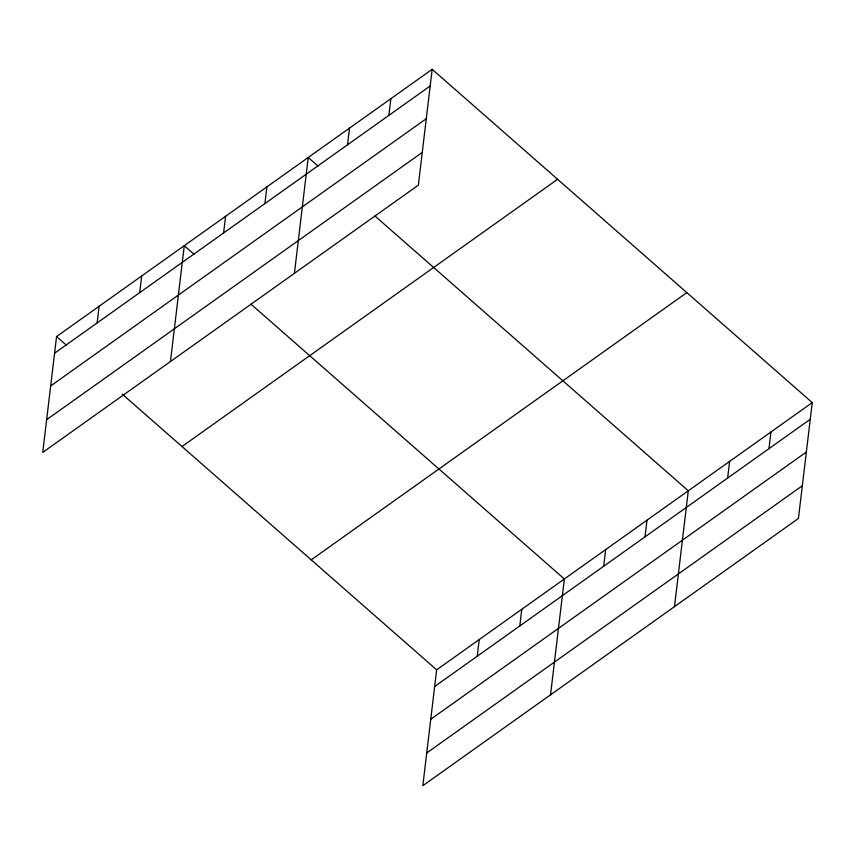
<?xml version="1.0" encoding="UTF-8"?>
<svg xmlns="http://www.w3.org/2000/svg" width="855" height="855" viewBox="0 0 855 855"><rect width="100%" height="100%" fill="white"/><g stroke="black" fill="none" stroke-linecap="round" stroke-linejoin="round"><path stroke-width="1.28" d="M432.17 69.308L56.569 336.539L42.75 452.391L418.352 185.161L432.17 69.308L812.25 402.609L798.431 518.461L422.83 785.692L436.649 669.839L812.25 402.609M97.139 322.934L99.137 306.25M139.707 292.645L141.706 275.973M170.455 361.537L184.274 245.684L194.224 254.405M223.593 232.966L225.581 216.283M264.911 203.576L266.899 186.892M294.409 273.354L308.217 157.491L318.178 166.223M347.547 144.784L349.535 128.1M388.865 115.382L390.853 98.699M477.229 656.234L479.217 639.551M519.797 625.946L521.785 609.262M550.535 694.837L564.353 578.974L250.964 304.166M603.683 566.267L605.671 549.583M644.991 536.865L646.989 520.182M674.488 606.644L688.296 490.791L374.918 215.984M727.626 478.073L729.614 461.401M768.944 448.683L770.932 431.999M54.581 353.222L430.183 85.992M50.669 385.947L426.271 118.717M46.651 419.666L422.252 152.436M181.997 446.524L557.599 179.293M311.22 559.854L686.822 292.613M434.661 686.522L810.262 419.281M430.76 719.247L806.361 452.017M426.731 752.966L802.343 485.736M56.569 336.539L66.519 345.27M122.265 394.155L436.649 669.839"/></g></svg>
